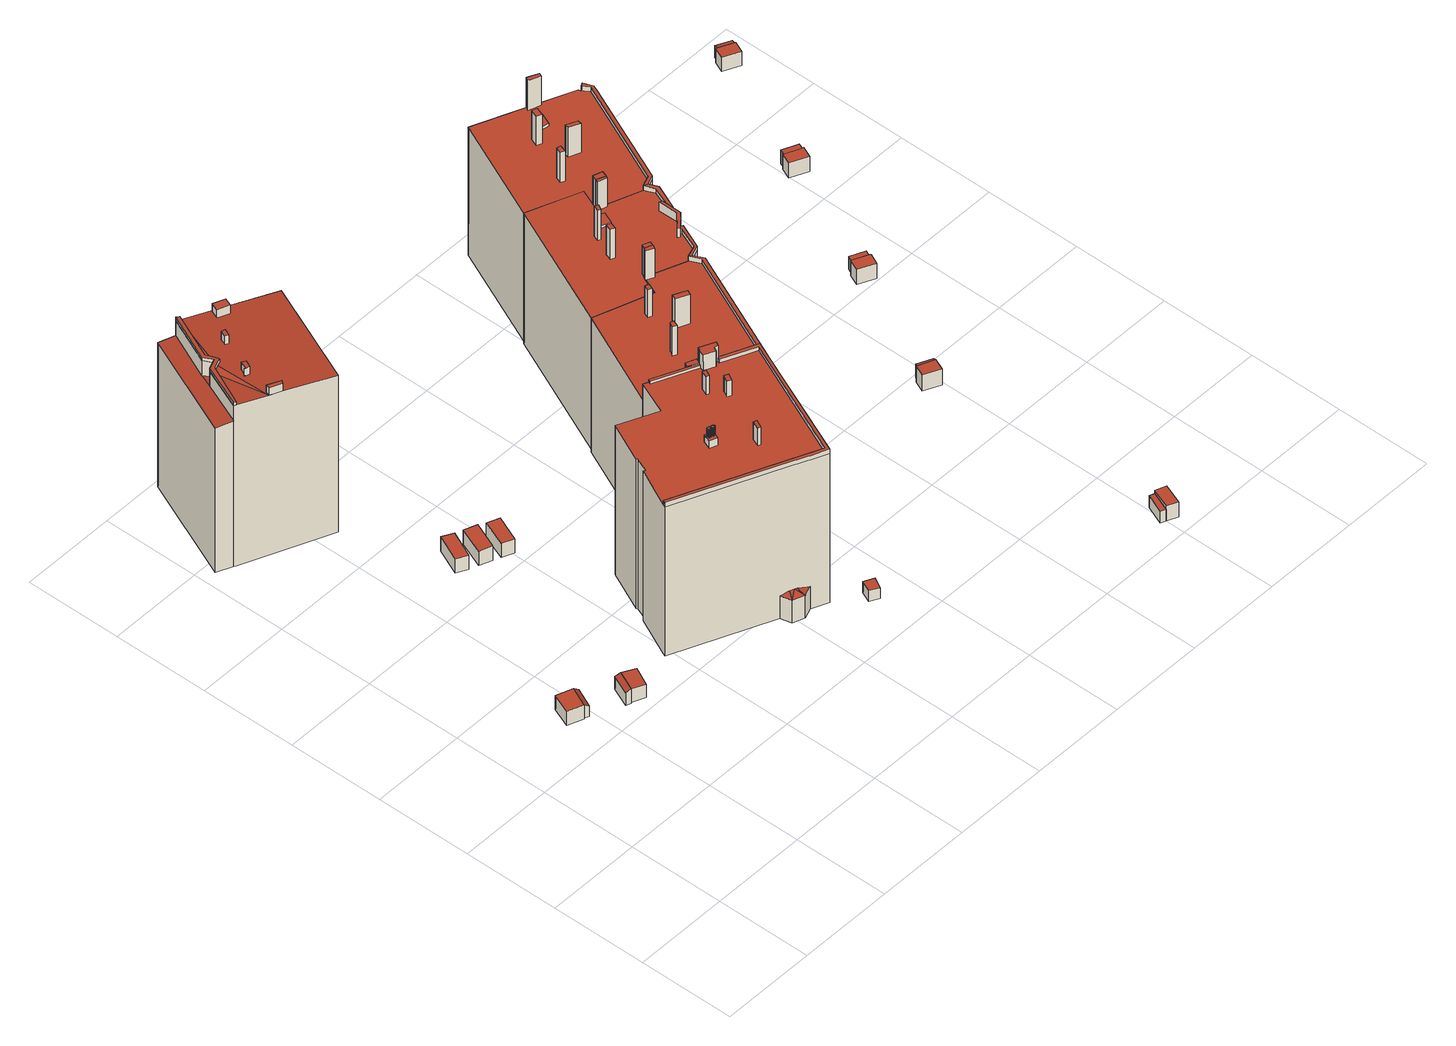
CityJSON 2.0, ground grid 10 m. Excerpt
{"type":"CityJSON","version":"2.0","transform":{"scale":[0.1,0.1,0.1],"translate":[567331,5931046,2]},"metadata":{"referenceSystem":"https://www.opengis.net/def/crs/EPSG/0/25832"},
"CityObjects":{
"building1":{"type":"Building","attributes":{"Grundfläche 2D":"3.820441","Grundhöhe NN":"2.346"},"geometry":[{"type":"Solid","lod":"3","boundaries":[[[[0,1,2,3]],[[4,5,3,2]],[[5,6,0,3]],[[6,7,1,0]],[[7,4,2,1]],[[7,6,5,4]]]],"semantics":{"surfaces":[{"type":"RoofSurface"},{"type":"WallSurface"},{"type":"GroundSurface"}],"values":[[0,1,1,1,1,2]]}}]},
"building2":{"type":"Building","attributes":{"Grundfläche 2D":"0.961720","Grundhöhe NN":"2.396"},"geometry":[{"type":"Solid","lod":"3","boundaries":[[[[8,0,3,9]],[[10,11,9,3]],[[11,12,8,9]],[[12,13,0,8]],[[13,10,3,0]],[[13,12,11,10]]]],"semantics":{"surfaces":[{"type":"RoofSurface"},{"type":"WallSurface"},{"type":"GroundSurface"}],"values":[[0,1,1,1,1,2]]}}]},
"building3":{"type":"Building","attributes":{"Grundfläche 2D":"1.198091","Grundhöhe NN":"2.446"},"geometry":[{"type":"Solid","lod":"3","boundaries":[[[[14,15,16,17]],[[18,19,17,16]],[[19,20,14,17]],[[20,21,15,14]],[[21,18,16,15]],[[21,20,19,18]]]],"semantics":{"surfaces":[{"type":"RoofSurface"},{"type":"WallSurface"},{"type":"GroundSurface"}],"values":[[0,1,1,1,1,2]]}}]},
"building4":{"type":"Building","attributes":{"Grundfläche 2D":"3.228856","Grundhöhe NN":"2.451"},"geometry":[{"type":"Solid","lod":"3","boundaries":[[[[22,16,15,23]],[[24,25,23,15]],[[25,26,22,23]],[[26,27,16,22]],[[27,24,15,16]],[[27,26,25,24]]]],"semantics":{"surfaces":[{"type":"RoofSurface"},{"type":"WallSurface"},{"type":"GroundSurface"}],"values":[[0,1,1,1,1,2]]}}]},
"building5":{"type":"Building","attributes":{"Grundfläche 2D":"132.259409","Grundhöhe NN":"2.974"},"children":["building5-1","building5-2","building5-3","building5-4","building5-5"],"geometry":[{"type":"Solid","lod":"3","boundaries":[[[[28,29,30]],[[31,29,28,32]],[[33,34,35,36,37,38,39,32]],[[29,31,32,39,38]],[[40,41,36]],[[37,36,41,38]],[[42,43,44,45,46,47]],[[43,42,48]],[[34,33,32,28,30,47,49,50,51]],[[35,34,51,52]],[[53,44,40,36,35,52,54]],[[40,44,43,41]],[[41,43,48,38]],[[38,48,42,29]],[[29,42,47,30]],[[47,46,55,49]],[[45,44,53,56]],[[46,45,56,55]],[[50,49,55,56,53,54,52,51]]]],"semantics":{"surfaces":[{"type":"RoofSurface"},{"type":"WallSurface"},{"type":"GroundSurface"}],"values":[[0,0,0,0,0,0,0,0,1,1,1,1,1,1,1,1,1,1,2]]}}]},
"building5-1":{"type":"BuildingInstallation","parents":["building5"],"geometry":[{"type":"MultiSurface","lod":"3","boundaries":[[[57,58,59,60]],[[60,59,61,62]],[[57,60,62,63]],[[58,57,63,64]],[[59,58,64,61]]],"semantics":{"surfaces":[{"type":"RoofSurface"},{"type":"WallSurface"}],"values":[0,1,1,1,1]}}]},
"building5-2":{"type":"BuildingInstallation","parents":["building5"],"geometry":[{"type":"MultiSurface","lod":"3","boundaries":[[[65,66,67,68,69,70,71,72,73,74,75,76,77,78]],[[30,28,68,67]],[[31,79,69,68,28]],[[79,39,80,81,72,71,70,69]],[[81,82,37,83,75,74,73,72]],[[83,36,76,75]],[[36,40,77,76]],[[40,41,78,77]],[[41,38,65,78]],[[66,65,38,29]],[[29,30,67,66]]],"semantics":{"surfaces":[{"type":"RoofSurface"},{"type":"WallSurface"}],"values":[0,1,1,1,1,1,1,1,1,1,1]}}]},
"building5-3":{"type":"BuildingInstallation","parents":["building5"],"geometry":[{"type":"MultiSurface","lod":"3","boundaries":[[[84,85,86,87,88,89]],[[90,87,86,85,91,92]],[[93,89,88,87,90,94]],[[84,89,93,95]],[[85,84,95,91]]],"semantics":{"surfaces":[{"type":"RoofSurface"},{"type":"WallSurface"}],"values":[0,1,1,1,1]}}]},
"building5-4":{"type":"BuildingInstallation","parents":["building5"],"geometry":[{"type":"MultiSurface","lod":"3","boundaries":[[[96,97,98,99]],[[97,96,32,33]],[[33,100,98,97]],[[101,99,98,100]],[[101,32,96,99]]],"semantics":{"surfaces":[{"type":"RoofSurface"},{"type":"WallSurface"}],"values":[0,1,1,1,1]}}]},
"building5-5":{"type":"BuildingInstallation","parents":["building5"],"geometry":[{"type":"MultiSurface","lod":"3","boundaries":[[[102,103,104,105]],[[105,104,106,107]],[[102,105,107,108]],[[103,102,108,109]],[[104,103,109,106]]],"semantics":{"surfaces":[{"type":"RoofSurface"},{"type":"WallSurface"}],"values":[0,1,1,1,1]}}]},
"building6":{"type":"Building","attributes":{"Grundfläche 2D":"3.695318","Grundhöhe NN":"2.715"},"geometry":[{"type":"Solid","lod":"3","boundaries":[[[[110,111,112,113]],[[114,115,113,112]],[[115,116,110,113]],[[116,117,111,110]],[[117,114,112,111]],[[117,116,115,114]]]],"semantics":{"surfaces":[{"type":"RoofSurface"},{"type":"WallSurface"},{"type":"GroundSurface"}],"values":[[0,1,1,1,1,2]]}}]},
"building7":{"type":"Building","attributes":{"Grundfläche 2D":"3.891193","Grundhöhe NN":"2.681"},"geometry":[{"type":"Solid","lod":"3","boundaries":[[[[118,119,120,121]],[[122,123,121,120]],[[123,124,118,121]],[[124,125,119,118]],[[125,122,120,119]],[[125,124,123,122]]]],"semantics":{"surfaces":[{"type":"RoofSurface"},{"type":"WallSurface"},{"type":"GroundSurface"}],"values":[[0,1,1,1,1,2]]}}]},
"building8":{"type":"Building","attributes":{"Grundfläche 2D":"3.774906","Grundhöhe NN":"2.682"},"geometry":[{"type":"Solid","lod":"3","boundaries":[[[[126,127,128,129]],[[130,131,129,128]],[[131,132,126,129]],[[132,133,127,126]],[[133,130,128,127]],[[133,132,131,130]]]],"semantics":{"surfaces":[{"type":"RoofSurface"},{"type":"WallSurface"},{"type":"GroundSurface"}],"values":[[0,1,1,1,1,2]]}}]},
"building9":{"type":"Building","attributes":{"Grundfläche 2D":"205.668091","Grundhöhe NN":"2.563"},"children":["building9-1","building9-2","building9-3","building9-4","building9-5","building9-6","building9-7","building9-8"],"geometry":[{"type":"MultiSurface","lod":"3","boundaries":[[[134,135,136,137,138,139,140,141,142,143,144,145,146]],[[147,148,149,150,151,152,153,154,155,156,157,158,159,160,161,162]],[[163,164,165]],[[166,167,163]],[[167,164,163]],[[166,168,169,170]],[[166,170,167]],[[139,138,171,172,173,174,175,176,143,142,141,140]],[[177,144,143,176]],[[177,148,145,144]],[[147,162,134,146]],[[134,162,161,135]],[[136,135,161,160]],[[137,136,160,159]],[[159,137,159,178]],[[159,171,138,137]],[[163,165,179,180]],[[166,163,180,181]],[[168,166,181,182]],[[164,167,170,169,168,182,183,176,175,174,173,172,171,184,179,165]],[[177,176,183,185]],[[148,177,185,186]],[[149,148,186,187]],[[150,149,187,188]],[[151,150,188,189]],[[153,152,190,191]],[[152,151,189,190]],[[154,153,191,192]],[[155,154,192,193]],[[156,155,193,194]],[[157,156,194,195]],[[171,159,158,196,178,184]],[[158,157,195,196]],[[184,178,196,195,194,193,192,191,190,189,188,187,186,185,183,182,181,180,179]]],"semantics":{"surfaces":[{"type":"RoofSurface"},{"type":"WallSurface"},{"type":"GroundSurface"}],"values":[0,0,0,0,0,0,0,1,1,1,1,1,1,1,1,1,1,1,1,1,1,1,1,1,1,1,1,1,1,1,1,1,1,2]}}]},
"building9-1":{"type":"BuildingInstallation","parents":["building9"],"geometry":[{"type":"MultiSurface","lod":"3","boundaries":[[[197,198,199,200,201,202]],[[203,204,197,202]],[[198,197,204,205]],[[151,203,202,201]]],"semantics":{"surfaces":[{"type":"RoofSurface"},{"type":"WallSurface"}],"values":[0,1,1,1]}}]},
"building9-2":{"type":"BuildingInstallation","parents":["building9"],"geometry":[{"type":"MultiSurface","lod":"3","boundaries":[[[206,207,208,209,210,211,212,213,214,215,216,217]],[[206,217,218,219]],[[207,206,219,220]],[[208,207,220,221]],[[209,208,221,222]],[[210,209,222,223]],[[211,210,223,224]],[[212,211,224,225]],[[213,212,225,226]],[[214,213,226,227]],[[215,214,227,228]],[[216,215,228,229]],[[217,216,229,218]]],"semantics":{"surfaces":[{"type":"RoofSurface"},{"type":"WallSurface"}],"values":[0,1,1,1,1,1,1,1,1,1,1,1,1]}}]},
"building9-3":{"type":"BuildingInstallation","parents":["building9"],"geometry":[{"type":"MultiSurface","lod":"3","boundaries":[[[230,231,232,233,234,235,236,237,238]],[[235,234,239,240]],[[147,146,236,235,240]],[[237,236,146,145,148,149]],[[149,150,238,237]],[[151,201,200,231,230,238,150]],[[200,199,232,231]],[[233,232,199,198,205,241]],[[234,233,241,239]]],"semantics":{"surfaces":[{"type":"RoofSurface"},{"type":"WallSurface"}],"values":[0,1,1,1,1,1,1,1,1]}}]},
"building9-4":{"type":"BuildingInstallation","parents":["building9"],"geometry":[{"type":"MultiSurface","lod":"3","boundaries":[[[242,243,244,245]],[[245,244,246,247]],[[242,245,247,248]],[[243,242,248,249]],[[244,243,249,246]]],"semantics":{"surfaces":[{"type":"RoofSurface"},{"type":"WallSurface"}],"values":[0,1,1,1,1]}}]},
"building9-5":{"type":"BuildingInstallation","parents":["building9"],"geometry":[{"type":"MultiSurface","lod":"3","boundaries":[[[250,251,252,253]],[[253,252,254,255]],[[250,253,255,256]],[[251,250,256,257]],[[252,251,257,254]]],"semantics":{"surfaces":[{"type":"RoofSurface"},{"type":"WallSurface"}],"values":[0,1,1,1,1]}}]},
"building9-6":{"type":"BuildingInstallation","parents":["building9"],"geometry":[{"type":"MultiSurface","lod":"3","boundaries":[[[258,259,260,261,262,263,264,265,266,267,268,269]],[[258,269,270,271]],[[259,258,271,272]],[[260,259,272,273]],[[261,260,273,274]],[[262,261,274,275]],[[263,262,275,276]],[[264,263,276,277]],[[265,264,277,278]],[[266,265,278,279]],[[267,266,279,280]],[[268,267,280,281]],[[269,268,281,270]]],"semantics":{"surfaces":[{"type":"RoofSurface"},{"type":"WallSurface"}],"values":[0,1,1,1,1,1,1,1,1,1,1,1,1]}}]},
"building9-7":{"type":"BuildingInstallation","parents":["building9"],"geometry":[{"type":"MultiSurface","lod":"3","boundaries":[[[282,283,284,285],[277,276,275,274,273,272,271,270,281,280,279,278],[222,221,220,219,218,229,228,227,226,225,224,223]],[[283,282,286,287]],[[284,283,287,288]],[[285,284,288,289]],[[282,285,289,286]]],"semantics":{"surfaces":[{"type":"RoofSurface"},{"type":"WallSurface"}],"values":[0,1,1,1,1]}}]},
"building9-8":{"type":"BuildingInstallation","parents":["building9"],"geometry":[{"type":"MultiSurface","lod":"3","boundaries":[[[290,291,292,293]],[[293,292,294,295]],[[290,293,295,296]],[[291,290,296,297]],[[292,291,297,294]]],"semantics":{"surfaces":[{"type":"RoofSurface"},{"type":"WallSurface"}],"values":[0,1,1,1,1]}}]},
"building10":{"type":"Building","attributes":{"Grundfläche 2D":"1.268484","Grundhöhe NN":"2.958"},"geometry":[{"type":"Solid","lod":"3","boundaries":[[[[298,299,300,301]],[[302,303,301,300]],[[303,304,298,301]],[[304,305,299,298]],[[305,302,300,299]],[[305,304,303,302]]]],"semantics":{"surfaces":[{"type":"RoofSurface"},{"type":"WallSurface"},{"type":"GroundSurface"}],"values":[[0,1,1,1,1,2]]}}]},
"building11":{"type":"Building","attributes":{"Grundfläche 2D":"140.496586","Grundhöhe NN":"2.644"},"children":["building11-1","building11-2","building11-3","building11-4","building11-5","building11-6"],"geometry":[{"type":"Solid","lod":"3","boundaries":[[[[306,307,308,309,310,311,312,313,314,315,316,317,318,319,320,321,322,323,324]],[[325,326,327,328,329,330]],[[316,315,331,190]],[[317,316,190,332]],[[320,319,318,317,332,189]],[[322,321,188,187]],[[324,323,186,185]],[[321,320,189,188]],[[323,322,187,186]],[[333,306,324,185]],[[307,306,333,334]],[[327,308,307,334,335,328]],[[308,327,326,309]],[[309,326,336,337,310]],[[312,311,310,337,338]],[[314,313,312,338,339]],[[315,314,339,331]],[[329,328,335,340]],[[330,329,340,341]],[[325,330,341,342]],[[326,325,342,336]],[[335,334,333,185,186,187,188,189,332,190,331,339,338,337,336,342,341,340]]]],"semantics":{"surfaces":[{"type":"RoofSurface"},{"type":"WallSurface"},{"type":"GroundSurface"}],"values":[[0,0,1,1,1,1,1,1,1,1,1,1,1,1,1,1,1,1,1,1,1,2]]}}]},
"building11-1":{"type":"BuildingInstallation","parents":["building11"],"geometry":[{"type":"MultiSurface","lod":"3","boundaries":[[[343,344,345,346,347,348,349,350]],[[310,351,346,345]],[[347,346,351,352]],[[348,347,352,324]],[[324,306,349,348]],[[350,349,306,307]],[[308,343,350,307]],[[308,309,344,343]],[[309,310,345,344]]],"semantics":{"surfaces":[{"type":"RoofSurface"},{"type":"WallSurface"}],"values":[0,1,1,1,1,1,1,1,1]}}]},
"building11-2":{"type":"BuildingInstallation","parents":["building11"],"geometry":[{"type":"MultiSurface","lod":"3","boundaries":[[[353,354,355,356]],[[356,355,312,313]],[[353,356,313,357]],[[354,353,357,311]],[[355,354,311,312]]],"semantics":{"surfaces":[{"type":"RoofSurface"},{"type":"WallSurface"}],"values":[0,1,1,1,1]}}]},
"building11-3":{"type":"BuildingInstallation","parents":["building11"],"geometry":[{"type":"MultiSurface","lod":"3","boundaries":[[[358,359,360,361]],[[361,360,362,363]],[[358,361,363,364]],[[359,358,364,365]],[[360,359,365,362]]],"semantics":{"surfaces":[{"type":"RoofSurface"},{"type":"WallSurface"}],"values":[0,1,1,1,1]}}]},
"building11-4":{"type":"BuildingInstallation","parents":["building11"],"geometry":[{"type":"MultiSurface","lod":"3","boundaries":[[[366,367,368,369]],[[369,368,370,371]],[[366,369,371,372]],[[372,373,367,366]],[[373,370,368,367]]],"semantics":{"surfaces":[{"type":"RoofSurface"},{"type":"WallSurface"}],"values":[0,1,1,1,1]}}]},
"building11-5":{"type":"BuildingInstallation","parents":["building11"],"geometry":[{"type":"MultiSurface","lod":"3","boundaries":[[[374,375,376,377]],[[377,376,378,379]],[[374,377,379,380]],[[375,374,380,381]],[[376,375,381,378]]],"semantics":{"surfaces":[{"type":"RoofSurface"},{"type":"WallSurface"}],"values":[0,1,1,1,1]}}]},
"building11-6":{"type":"BuildingInstallation","parents":["building11"],"geometry":[{"type":"MultiSurface","lod":"3","boundaries":[[[382,383,384,385]],[[385,384,318,319]],[[382,385,319,386]],[[383,382,386,387]],[[387,318,384,383]]],"semantics":{"surfaces":[{"type":"RoofSurface"},{"type":"WallSurface"}],"values":[0,1,1,1,1]}}]},
"building12":{"type":"Building","attributes":{"Grundfläche 2D":"0.796429","Grundhöhe NN":"3.693"},"geometry":[{"type":"Solid","lod":"3","boundaries":[[[[388,389,390,391]],[[392,393,391,390]],[[393,394,388,391]],[[394,395,389,388]],[[395,392,390,389]],[[395,394,393,392]]]],"semantics":{"surfaces":[{"type":"RoofSurface"},{"type":"WallSurface"},{"type":"GroundSurface"}],"values":[[0,1,1,1,1,2]]}}]},
"building13":{"type":"Building","attributes":{"Grundfläche 2D":"1.548983","Grundhöhe NN":"3.745"},"geometry":[{"type":"Solid","lod":"3","boundaries":[[[[396,397,398,399]],[[392,395,399,398]],[[395,400,396,399]],[[400,401,397,396]],[[401,392,398,397]],[[401,400,395,392]]]],"semantics":{"surfaces":[{"type":"RoofSurface"},{"type":"WallSurface"},{"type":"GroundSurface"}],"values":[[0,1,1,1,1,2]]}}]},
"building14":{"type":"Building","attributes":{"Grundfläche 2D":"136.209189","Grundhöhe NN":"3.041"},"children":["building14-1","building14-2","building14-3","building14-4","building14-5","building14-6","building14-7","building14-8"],"geometry":[{"type":"Solid","lod":"3","boundaries":[[[[402,403,404,405,406,315,314,312,311,310,309,407,408,409,410,411,412,413,414,415]],[[416,417,418,419,420,421]],[[420,419,422,423]],[[421,420,423,424]],[[418,417,425,426]],[[419,418,426,422]],[[314,315,427,428]],[[312,314,428,429]],[[430,309,310,311,312,429,431]],[[407,309,430,432]],[[409,408,407,432,433]],[[410,409,433,434]],[[411,410,434,435]],[[412,411,435,436]],[[413,412,436,437]],[[416,414,413,437,425,417]],[[414,416,421,415]],[[415,421,424,438,402]],[[404,403,402,438,439]],[[405,404,439,440]],[[406,405,440,441]],[[315,406,441,427]],[[422,426,425,437,436,435,434,433,432,430,431,429,428,427,441,440,439,438,424,423]]]],"semantics":{"surfaces":[{"type":"RoofSurface"},{"type":"WallSurface"},{"type":"GroundSurface"}],"values":[[0,0,1,1,1,1,1,1,1,1,1,1,1,1,1,1,1,1,1,1,1,1,2]]}}]},
"building14-1":{"type":"BuildingInstallation","parents":["building14"],"geometry":[{"type":"MultiSurface","lod":"3","boundaries":[[[442,443,444,445,446,447,448,449]],[[445,444,450,451]],[[446,445,451,452]],[[452,453,447,446]],[[411,448,447,453,454,455,456,410]],[[412,457,458,459,460,443,442,449,448,411]],[[460,450,444,443]]],"semantics":{"surfaces":[{"type":"RoofSurface"},{"type":"WallSurface"}],"values":[0,1,1,1,1,1,1]}}]},
"building14-2":{"type":"BuildingInstallation","parents":["building14"],"geometry":[{"type":"MultiSurface","lod":"3","boundaries":[[[461,462,463,464]],[[464,463,465,466]],[[466,467,461,464]],[[462,461,467,468]],[[463,462,468,465]]],"semantics":{"surfaces":[{"type":"RoofSurface"},{"type":"WallSurface"}],"values":[0,1,1,1,1]}}]},
"building14-3":{"type":"BuildingInstallation","parents":["building14"],"geometry":[{"type":"MultiSurface","lod":"3","boundaries":[[[469,470,471,472]],[[473,474,472,471]],[[474,475,469,472]],[[470,469,475,476]],[[471,470,476,473]]],"semantics":{"surfaces":[{"type":"RoofSurface"},{"type":"WallSurface"}],"values":[0,1,1,1,1]}}]},
"building14-4":{"type":"BuildingInstallation","parents":["building14"],"geometry":[{"type":"MultiSurface","lod":"3","boundaries":[[[477,478,479,480]],[[480,479,481,482]],[[477,480,482,483]],[[478,477,483,484]],[[479,478,484,481]]],"semantics":{"surfaces":[{"type":"RoofSurface"},{"type":"WallSurface"}],"values":[0,1,1,1,1]}}]},
"building14-5":{"type":"BuildingInstallation","parents":["building14"],"geometry":[{"type":"MultiSurface","lod":"3","boundaries":[[[485,486,487,488,489,458,457,490]],[[415,402,487,486]],[[414,415,486,485]],[[402,491,488,487]],[[489,488,491,492]],[[458,489,492,459]],[[412,413,490,457]],[[413,414,485,490]]],"semantics":{"surfaces":[{"type":"RoofSurface"},{"type":"WallSurface"}],"values":[0,1,1,1,1,1,1,1]}}]},
"building14-6":{"type":"BuildingInstallation","parents":["building14"],"geometry":[{"type":"MultiSurface","lod":"3","boundaries":[[[493,494,355,354]],[[354,355,312,311]],[[311,495,493,354]],[[494,493,495,496]],[[355,494,496,312]]],"semantics":{"surfaces":[{"type":"RoofSurface"},{"type":"WallSurface"}],"values":[0,1,1,1,1]}}]},
"building14-7":{"type":"BuildingInstallation","parents":["building14"],"geometry":[{"type":"MultiSurface","lod":"3","boundaries":[[[497,456,455,498,499,345,344,500]],[[498,455,454,501]],[[499,498,501,502]],[[502,310,345,499]],[[310,309,344,345]],[[309,407,500,344]],[[408,409,497,500,407]],[[456,497,409,410]]],"semantics":{"surfaces":[{"type":"RoofSurface"},{"type":"WallSurface"}],"values":[0,1,1,1,1,1,1,1]}}]},
"building14-8":{"type":"BuildingInstallation","parents":["building14"],"geometry":[{"type":"MultiSurface","lod":"3","boundaries":[[[503,504,505,506]],[[404,507,506,505]],[[503,506,507,508]],[[508,403,504,503]],[[505,504,403,404]]],"semantics":{"surfaces":[{"type":"RoofSurface"},{"type":"WallSurface"}],"values":[0,1,1,1,1]}}]},
"building15":{"type":"Building","attributes":{"Grundfläche 2D":"1.207076","Grundhöhe NN":"3.464"},"geometry":[{"type":"Solid","lod":"3","boundaries":[[[[509,510,511,512]],[[513,514,512,511]],[[514,515,509,512]],[[515,516,510,509]],[[516,513,511,510]],[[516,515,514,513]]]],"semantics":{"surfaces":[{"type":"RoofSurface"},{"type":"WallSurface"},{"type":"GroundSurface"}],"values":[[0,1,1,1,1,2]]}}]},
"building16":{"type":"Building","attributes":{"Grundfläche 2D":"2.751751","Grundhöhe NN":"3.465"},"geometry":[{"type":"Solid","lod":"3","boundaries":[[[[517,518,519,520]],[[513,521,520,519]],[[521,522,517,520]],[[522,514,518,517]],[[514,513,519,518]],[[514,522,521,513]]]],"semantics":{"surfaces":[{"type":"RoofSurface"},{"type":"WallSurface"},{"type":"GroundSurface"}],"values":[[0,1,1,1,1,2]]}}]},
"building17":{"type":"Building","attributes":{"Grundfläche 2D":"0.775915","Grundhöhe NN":"3.373"},"geometry":[{"type":"Solid","lod":"3","boundaries":[[[[523,524,525,526]],[[527,528,526,525]],[[528,529,523,526]],[[529,530,524,523]],[[530,527,525,524]],[[530,529,528,527]]]],"semantics":{"surfaces":[{"type":"RoofSurface"},{"type":"WallSurface"},{"type":"GroundSurface"}],"values":[[0,1,1,1,1,2]]}}]},
"building18":{"type":"Building","attributes":{"Grundfläche 2D":"1.589613","Grundhöhe NN":"3.041"},"geometry":[{"type":"Solid","lod":"3","boundaries":[[[[531,532,533,534]],[[535,536,534,533]],[[536,537,531,534]],[[537,538,532,531]],[[538,535,533,532]],[[538,537,536,535]]]],"semantics":{"surfaces":[{"type":"RoofSurface"},{"type":"WallSurface"},{"type":"GroundSurface"}],"values":[[0,1,1,1,1,2]]}}]},
"building19":{"type":"Building","attributes":{"Grundfläche 2D":"144.335104","Grundhöhe NN":"3.279"},"children":["building19-1","building19-2","building19-3","building19-4","building19-5","building19-6","building19-7"],"geometry":[{"type":"Solid","lod":"3","boundaries":[[[[405,539,404,403,402,415,540,541,542,543,544,545,546,547,548,549,406]],[[550,551,552,553,554,555]],[[556,557,549,548,547,546,545,558,559]],[[545,544,560,558]],[[406,549,557,561]],[[405,406,561,562]],[[404,539,405,562,563]],[[402,403,404,563,564]],[[415,402,564,565]],[[540,415,565,566]],[[542,541,540,566,567,551,550]],[[542,550,555,543]],[[543,555,568,560,544]],[[554,553,569,570]],[[555,554,570,568]],[[552,551,567,571]],[[553,552,571,569]],[[561,557,556,559,558,560,568,570,569,571,567,566,565,564,563,562]]]],"semantics":{"surfaces":[{"type":"RoofSurface"},{"type":"WallSurface"},{"type":"GroundSurface"}],"values":[[0,0,1,1,1,1,1,1,1,1,1,1,1,1,1,1,1,2]]}}]},
"building19-1":{"type":"BuildingInstallation","parents":["building19"],"geometry":[{"type":"MultiSurface","lod":"3","boundaries":[[[572,573,574,575]],[[575,574,576,577]],[[572,575,577,578]],[[573,572,578,579]],[[574,573,579,576]]],"semantics":{"surfaces":[{"type":"RoofSurface"},{"type":"WallSurface"}],"values":[0,1,1,1,1]}}]},
"building19-2":{"type":"BuildingInstallation","parents":["building19"],"geometry":[{"type":"MultiSurface","lod":"3","boundaries":[[[580,581,505,504]],[[504,505,404,403]],[[580,504,403,582]],[[581,580,582,539]],[[505,581,539,404]]],"semantics":{"surfaces":[{"type":"RoofSurface"},{"type":"WallSurface"}],"values":[0,1,1,1,1]}}]},
"building19-3":{"type":"BuildingInstallation","parents":["building19"],"geometry":[{"type":"MultiSurface","lod":"3","boundaries":[[[583,584,585,586]],[[587,588,586,585]],[[583,586,588,589]],[[584,583,589,590]],[[590,587,585,584]]],"semantics":{"surfaces":[{"type":"RoofSurface"},{"type":"WallSurface"}],"values":[0,1,1,1,1]}}]},
"building19-4":{"type":"BuildingInstallation","parents":["building19"],"geometry":[{"type":"MultiSurface","lod":"3","boundaries":[[[591,592,593,594]],[[594,593,595,596]],[[591,594,596,597]],[[592,591,597,598]],[[593,592,598,595]]],"semantics":{"surfaces":[{"type":"RoofSurface"},{"type":"WallSurface"}],"values":[0,1,1,1,1]}}]},
"building19-5":{"type":"BuildingInstallation","parents":["building19"],"geometry":[{"type":"MultiSurface","lod":"3","boundaries":[[[599,600,601,602,603,604,605]],[[548,603,602,601,546,547]],[[548,606,604,603]],[[607,608,600,599,605,604,606,609]],[[608,546,601,600]]],"semantics":{"surfaces":[{"type":"RoofSurface"},{"type":"WallSurface"}],"values":[0,1,1,1,1]}}]},
"building19-6":{"type":"BuildingInstallation","parents":["building19"],"geometry":[{"type":"MultiSurface","lod":"3","boundaries":[[[610,611,612,613,614,615,487,486,616]],[[543,544,613,612]],[[544,617,614,613]],[[615,614,617,618]],[[618,402,487,615]],[[402,415,486,487]],[[415,540,616,486]],[[541,542,611,610,616,540]],[[542,543,612,611]]],"semantics":{"surfaces":[{"type":"RoofSurface"},{"type":"WallSurface"}],"values":[0,1,1,1,1,1,1,1,1]}}]},
"building19-7":{"type":"BuildingInstallation","parents":["building19"],"geometry":[{"type":"MultiSurface","lod":"3","boundaries":[[[619,620,621,622,623,624]],[[625,622,621,620,626,627]],[[625,628,623,622]],[[629,630,619,624,623,628]],[[630,626,620,619]]],"semantics":{"surfaces":[{"type":"RoofSurface"},{"type":"WallSurface"}],"values":[0,1,1,1,1]}}]},
"building20":{"type":"Building","attributes":{"Grundfläche 2D":"2.292389","Grundhöhe NN":"3.659"},"geometry":[{"type":"Solid","lod":"3","boundaries":[[[[631,632,633,634]],[[632,631,635,636]],[[633,632,636,637]],[[634,633,637,638]],[[631,634,638,635]],[[636,635,638,637]]]],"semantics":{"surfaces":[{"type":"RoofSurface"},{"type":"WallSurface"},{"type":"GroundSurface"}],"values":[[0,1,1,1,1,2]]}}]},
"building21":{"type":"Building","attributes":{"Grundfläche 2D":"0.843949","Grundhöhe NN":"3.665"},"geometry":[{"type":"Solid","lod":"3","boundaries":[[[[639,640,641,642]],[[643,637,642,641]],[[637,644,639,642]],[[644,645,640,639]],[[645,643,641,640]],[[645,644,637,643]]]],"semantics":{"surfaces":[{"type":"RoofSurface"},{"type":"WallSurface"},{"type":"GroundSurface"}],"values":[[0,1,1,1,1,2]]}}]},
"building22":{"type":"Building","attributes":{"Grundfläche 2D":"0.515128","Grundhöhe NN":"4.438"},"geometry":[{"type":"Solid","lod":"3","boundaries":[[[[646,647,648,649]],[[650,651,649,648]],[[651,652,646,649]],[[652,653,647,646]],[[653,650,648,647]],[[653,652,651,650]]]],"semantics":{"surfaces":[{"type":"RoofSurface"},{"type":"WallSurface"},{"type":"GroundSurface"}],"values":[[0,1,1,1,1,2]]}}]},
"building23":{"type":"Building","attributes":{"Grundfläche 2D":"1.584694","Grundhöhe NN":"4.439"},"geometry":[{"type":"Solid","lod":"3","boundaries":[[[[654,655,656,657]],[[658,650,657,656]],[[650,653,654,657]],[[653,659,655,654]],[[659,658,656,655]],[[659,653,650,658]]]],"semantics":{"surfaces":[{"type":"RoofSurface"},{"type":"WallSurface"},{"type":"GroundSurface"}],"values":[[0,1,1,1,1,2]]}}]},
"building24":{"type":"Building","attributes":{"Grundfläche 2D":"2.358922","Grundhöhe NN":"4.043"},"geometry":[{"type":"Solid","lod":"3","boundaries":[[[[660,661,662,663,664]],[[661,660,665,666]],[[662,661,666,667]],[[663,662,667,668]],[[660,664,663,668,669,665]],[[668,667,666,665,669]]]],"semantics":{"surfaces":[{"type":"RoofSurface"},{"type":"WallSurface"},{"type":"GroundSurface"}],"values":[[0,1,1,1,1,2]]}}]},
"building25":{"type":"Building","attributes":{"Grundfläche 2D":"1.052846","Grundhöhe NN":"4.059"},"geometry":[{"type":"Solid","lod":"3","boundaries":[[[[670,671,672,673]],[[674,675,673,672]],[[675,676,670,673]],[[676,677,671,670]],[[677,674,672,671]],[[677,676,675,674]]]],"semantics":{"surfaces":[{"type":"RoofSurface"},{"type":"WallSurface"},{"type":"GroundSurface"}],"values":[[0,1,1,1,1,2]]}}]},
"building26":{"type":"Building","attributes":{"Grundfläche 2D":"2.284268","Grundhöhe NN":"4.207"},"geometry":[{"type":"Solid","lod":"3","boundaries":[[[[678,679,680,681,682,683]],[[684,685,679,678]],[[685,686,680,679]],[[686,687,681,680]],[[687,688,689,684,678,683,682,681]],[[689,688,687,686,685,684]]]],"semantics":{"surfaces":[{"type":"RoofSurface"},{"type":"WallSurface"},{"type":"GroundSurface"}],"values":[[0,1,1,1,1,2]]}}]},
"building27":{"type":"Building","attributes":{"Grundfläche 2D":"1.237922","Grundhöhe NN":"4.222"},"geometry":[{"type":"Solid","lod":"3","boundaries":[[[[690,691,692,693]],[[689,688,693,692]],[[688,694,690,693]],[[694,695,691,690]],[[695,689,692,691]],[[695,694,688,689]]]],"semantics":{"surfaces":[{"type":"RoofSurface"},{"type":"WallSurface"},{"type":"GroundSurface"}],"values":[[0,1,1,1,1,2]]}}]},
"building28":{"type":"Building","attributes":{"Grundfläche 2D":"2.386314","Grundhöhe NN":"4.452"},"geometry":[{"type":"Solid","lod":"3","boundaries":[[[[696,697,698,699,700]],[[697,696,701,702]],[[698,697,702,703]],[[704,700,699,698,703,705]],[[696,700,704,701]],[[705,703,702,701,704]]]],"semantics":{"surfaces":[{"type":"RoofSurface"},{"type":"WallSurface"},{"type":"GroundSurface"}],"values":[[0,1,1,1,1,2]]}}]},
"building29":{"type":"Building","attributes":{"Grundfläche 2D":"1.004715","Grundhöhe NN":"4.458"},"geometry":[{"type":"Solid","lod":"3","boundaries":[[[[706,707,708,709]],[[705,703,709,708]],[[703,710,706,709]],[[710,711,707,706]],[[711,705,708,707]],[[711,710,703,705]]]],"semantics":{"surfaces":[{"type":"RoofSurface"},{"type":"WallSurface"},{"type":"GroundSurface"}],"values":[[0,1,1,1,1,2]]}}]}
},
"vertices":[
[99,254,20],[82,260,20],[74,240,20],[90,234,20],[74,240,3],[90,234,3],[99,254,3],[82,260,3],
[103,252,17],[94,232,17],[90,234,4],[94,232,4],[103,252,4],[99,254,4],
[125,218,19],[130,216,21],[139,236,21],[134,238,19],[139,236,4],[134,238,4],[125,218,4],[130,216,4],
[152,229,21],[143,210,21],[130,216,5],[143,210,5],[152,229,5],[139,236,5],
[27,576,203],[43,620,203],[25,577,203],[44,614,203],[56,564,201],[68,559,201],[116,538,198],[161,643,198],[73,681,203],[55,628,203],[53,624,203],[53,620,203],[70,683,203],[48,634,203],[43,620,185],[48,634,185],[70,683,185],[55,690,183],[9,584,183],[25,577,185],[53,624,186],[25,577,10],[27,576,10],[116,538,10],[161,643,10],[70,683,10],[73,681,10],[9,584,10],[55,690,10],
[112,663,211],[100,668,211],[97,660,211],[109,655,211],[97,660,201],[109,655,201],[112,663,201],[100,668,201],
[53,624,207],[43,620,207],[25,577,207],[27,576,207],[46,617,207],[53,620,207],[54,620,207],[57,621,207],[56,625,207],[55,628,207],[52,634,207],[73,681,207],[70,683,207],[48,634,207],[46,617,203],[54,620,203],[57,621,203],[56,625,203],[52,634,203],
[67,600,211],[63,602,211],[60,595,211],[59,595,211],[60,594,211],[64,593,211],[59,595,202],[63,602,202],[60,595,202],[64,593,202],[60,594,202],[67,600,202],
[56,564,210],[68,559,210],[70,562,210],[57,568,210],[70,562,201],[57,568,201],
[83,638,212],[79,639,212],[77,633,212],[80,631,212],[77,633,202],[80,631,202],[83,638,202],[79,639,202],
[170,453,24],[159,459,24],[147,432,24],[158,426,24],[147,432,7],[158,426,7],[170,453,7],[159,459,7],
[180,418,24],[191,445,24],[178,450,24],[167,423,24],[178,450,7],[167,423,7],[180,418,7],[191,445,7],
[199,410,24],[210,436,24],[197,441,24],[187,415,24],[197,441,7],[187,415,7],[199,410,7],[210,436,7],
[352,312,190],[386,297,190],[331,173,190],[192,234,190],[191,231,190],[303,182,190],[305,181,190],[314,177,190],[316,176,190],[333,169,190],[390,299,190],[354,315,190],[353,314,190],[353,314,186],[354,315,186],[355,318,186],[340,325,186],[339,322,186],[290,344,186],[276,311,185],[237,329,185],[218,288,185],[219,287,185],[213,273,185],[211,274,185],[192,234,185],[331,173,185],[386,297,186],[352,312,186],[293,176,33],[298,184,36],[290,188,33],[305,172,33],[303,182,36],[316,176,33],[314,177,33],[305,181,36],[191,231,185],[303,182,185],[305,181,185],[314,177,185],[316,176,185],[333,169,185],[390,299,186],[192,234,6],[290,188,6],[293,176,6],[305,172,6],[316,176,6],[333,169,6],[191,231,6],[390,299,6],[354,315,6],[355,318,6],[340,325,6],[339,322,6],[290,344,6],[276,311,6],[237,329,6],[218,288,6],[219,287,6],[213,273,6],[211,274,6],
[294,339,189],[337,320,189],[338,322,189],[339,321,189],[339,322,189],[295,342,189],[295,342,186],[294,339,186],[337,320,186],
[278,254,204],[277,254,204],[276,254,204],[276,253,204],[276,252,204],[276,251,204],[277,251,204],[278,251,204],[278,252,204],[279,252,204],[279,253,204],[278,253,204],[278,253,194],[278,254,194],[277,254,194],[276,254,194],[276,253,194],[276,252,194],[276,251,194],[277,251,194],[278,251,194],[278,252,194],[279,252,194],[279,253,194],
[339,322,205],[339,321,205],[338,322,205],[336,316,205],[347,311,205],[349,315,205],[353,314,205],[355,318,205],[340,325,205],[347,311,186],[349,315,186],[336,316,186],
[322,300,207],[319,302,207],[316,295,207],[319,294,207],[316,295,185],[319,294,185],[322,300,185],[319,302,185],
[333,284,205],[329,286,205],[326,280,204],[330,278,204],[326,280,185],[330,278,185],[333,284,185],[329,286,185],
[273,255,204],[272,255,204],[272,254,204],[272,253,204],[272,252,204],[273,252,204],[274,252,204],[274,253,204],[275,253,204],[275,254,204],[275,255,204],[274,255,204],[274,255,194],[273,255,194],[272,255,194],[272,254,194],[272,253,194],[272,252,194],[273,252,194],[274,252,194],[274,253,194],[275,253,194],[275,254,194],[275,255,194],
[269,250,194],[277,247,194],[280,255,194],[272,258,194],[269,250,185],[277,247,185],[280,255,185],[272,258,185],
[306,228,206],[302,229,206],[299,221,206],[302,220,206],[299,221,185],[302,220,185],[306,228,185],[302,229,185],
[368,148,23],[358,153,23],[353,142,23],[362,137,23],[353,142,10],[362,137,10],[368,148,10],[358,153,10],
[388,294,172],[393,292,172],[447,412,172],[442,422,171],[439,424,171],[408,437,170],[400,440,170],[398,437,170],[392,421,170],[335,443,167],[290,344,167],[295,342,167],[328,327,169],[338,322,169],[339,322,169],[340,325,169],[355,318,170],[354,315,170],[390,299,172],[453,426,149],[442,422,149],[447,412,149],[445,408,149],[459,414,149],[455,431,149],[335,443,6],[295,342,6],[388,294,6],[393,292,6],[445,408,6],[442,422,6],[439,424,6],[400,440,6],[392,421,6],[459,414,6],[455,431,6],[453,426,6],
[447,412,177],[442,422,177],[439,424,177],[444,413,177],[392,298,177],[390,299,177],[388,294,177],[393,292,177],[444,413,172],[392,298,172],
[406,433,205],[408,437,205],[400,440,205],[398,437,205],[406,433,170],
[372,410,202],[368,411,202],[366,406,202],[370,404,202],[366,406,169],[370,404,169],[372,410,169],[368,411,169],
[351,363,204],[348,364,204],[345,359,204],[349,357,204],[345,359,169],[349,357,169],[351,363,169],[348,364,169],
[386,378,205],[373,384,205],[371,379,205],[384,373,205],[371,379,170],[384,373,170],[386,378,170],[373,384,170],
[340,327,190],[330,331,190],[328,327,190],[338,322,190],[340,327,169],[330,331,169],
[455,344,32],[457,348,32],[442,355,32],[440,350,32],[442,355,17],[440,350,17],[455,344,17],[457,348,17],
[461,357,35],[446,363,35],[442,355,35],[457,348,35],[461,357,17],[446,363,17],
[478,510,171],[445,523,170],[436,527,169],[445,549,169],[393,571,167],[453,426,172],[455,431,172],[464,452,172],[462,453,172],[471,461,172],[471,473,172],[475,473,172],[486,499,172],[482,508,171],[486,499,149],[483,492,149],[498,499,149],[494,517,149],[492,512,149],[482,508,149],[494,517,10],[492,512,10],[482,508,10],[483,492,10],[498,499,10],[335,443,10],[392,421,10],[400,440,10],[442,422,10],[439,424,10],[453,426,10],[464,452,10],[462,453,10],[471,461,10],[471,473,10],[475,473,10],[478,510,10],[436,527,10],[445,549,10],[393,571,10],
[471,476,182],[471,482,182],[468,483,182],[468,463,182],[454,450,182],[456,448,182],[471,461,182],[471,473,182],[468,483,171],[468,463,172],[454,450,171],[456,448,171],[459,451,171],[459,451,177],[462,453,177],[471,473,177],[471,476,177],[471,476,171],[471,482,171],
[435,516,172],[427,520,172],[421,508,172],[430,504,172],[421,508,169],[430,504,170],[435,516,170],[427,520,169],
[414,504,205],[410,506,205],[408,500,205],[411,499,205],[408,500,169],[411,499,169],[414,504,169],[410,506,169],
[402,475,205],[404,481,205],[400,483,205],[398,477,205],[400,483,169],[398,477,169],[402,475,169],[404,481,169],
[486,499,177],[482,508,177],[478,510,177],[482,499,177],[473,476,177],[475,473,177],[482,499,172],[473,476,172],
[409,441,205],[402,444,205],[409,441,170],[402,444,170],
[464,452,177],[460,450,177],[451,428,177],[453,426,177],[460,450,172],[451,428,172],
[444,521,204],[445,523,204],[436,527,204],[435,524,204],[435,524,169],[444,521,170],
[594,35,29],[586,15,29],[591,13,29],[599,33,29],[591,13,15],[599,33,15],[594,35,15],[586,15,15],
[610,29,33],[599,33,33],[591,13,33],[602,8,33],[602,8,15],[610,29,15],
[507,459,35],[509,463,35],[495,469,35],[493,465,35],[495,469,14],[493,465,14],[507,459,14],[509,463,14],
[513,472,36],[499,479,36],[495,469,36],[509,463,36],[495,469,10],[509,463,10],[513,472,10],[499,479,10],
[438,532,169],[492,512,172],[539,617,172],[541,622,172],[537,632,171],[534,630,171],[533,633,171],[500,648,170],[490,653,169],[489,653,169],[440,676,167],[541,622,148],[539,617,148],[553,624,148],[550,641,148],[549,637,148],[537,632,148],[489,653,13],[440,676,13],[533,633,13],[490,653,13],[534,630,13],[393,571,13],[445,549,13],[436,527,13],[478,510,13],[482,508,13],[492,512,13],[539,617,13],[537,632,13],[550,641,13],[549,637,13],[553,624,13],
[468,622,204],[463,624,204],[460,616,204],[465,614,204],[460,616,169],[465,614,169],[468,622,169],[463,624,169],
[447,529,204],[438,532,204],[447,529,170],
[446,576,205],[442,577,205],[440,571,205],[444,569,205],[440,571,169],[444,569,169],[446,576,169],[442,577,169],
[479,585,205],[468,590,205],[467,586,205],[478,581,205],[467,586,170],[478,581,170],[479,585,170],[468,590,170],
[489,649,205],[499,645,205],[500,648,205],[490,653,205],[489,653,205],[487,650,205],[488,650,205],[487,650,169],[489,649,169],[499,645,170],[488,650,169],
[539,617,177],[541,622,177],[537,632,177],[534,630,177],[538,623,177],[489,514,177],[492,512,177],[538,623,172],[489,514,172],
[480,638,173],[475,627,173],[478,625,173],[484,623,173],[489,635,173],[482,637,173],[484,623,170],[475,627,169],[478,625,169],[489,635,170],[482,637,169],[480,638,169],
[570,273,36],[587,265,36],[592,277,36],[575,284,36],[570,273,17],[587,265,17],[592,277,17],[575,284,17],
[594,281,33],[579,288,33],[577,283,33],[592,277,33],[577,283,17],[594,281,17],[579,288,17],
[560,579,38],[561,582,38],[547,588,38],[545,585,38],[547,588,24],[545,585,24],[560,579,24],[561,582,24],
[561,582,40],[565,591,38],[551,597,38],[547,588,40],[551,597,24],[565,591,24],
[633,410,38],[628,399,38],[645,391,38],[650,402,38],[649,403,38],[633,410,20],[628,399,20],[645,391,20],[650,402,20],[634,410,20],
[652,409,36],[637,416,36],[634,410,36],[649,403,36],[634,410,21],[649,403,21],[652,409,21],[637,416,21],
[690,538,40],[685,527,40],[703,519,40],[708,530,40],[707,530,40],[691,537,40],[690,538,22],[685,527,22],[703,519,22],[708,530,22],[707,530,22],[691,537,22],
[710,537,38],[694,544,38],[691,537,38],[707,530,38],[710,537,22],[694,544,22],
[742,654,42],[759,646,42],[764,657,42],[749,664,42],[747,665,42],[742,654,25],[759,646,25],[764,657,25],[747,665,25],[749,664,25],
[766,663,39],[751,670,39],[749,664,40],[764,657,40],[766,663,25],[751,670,25]
]}
